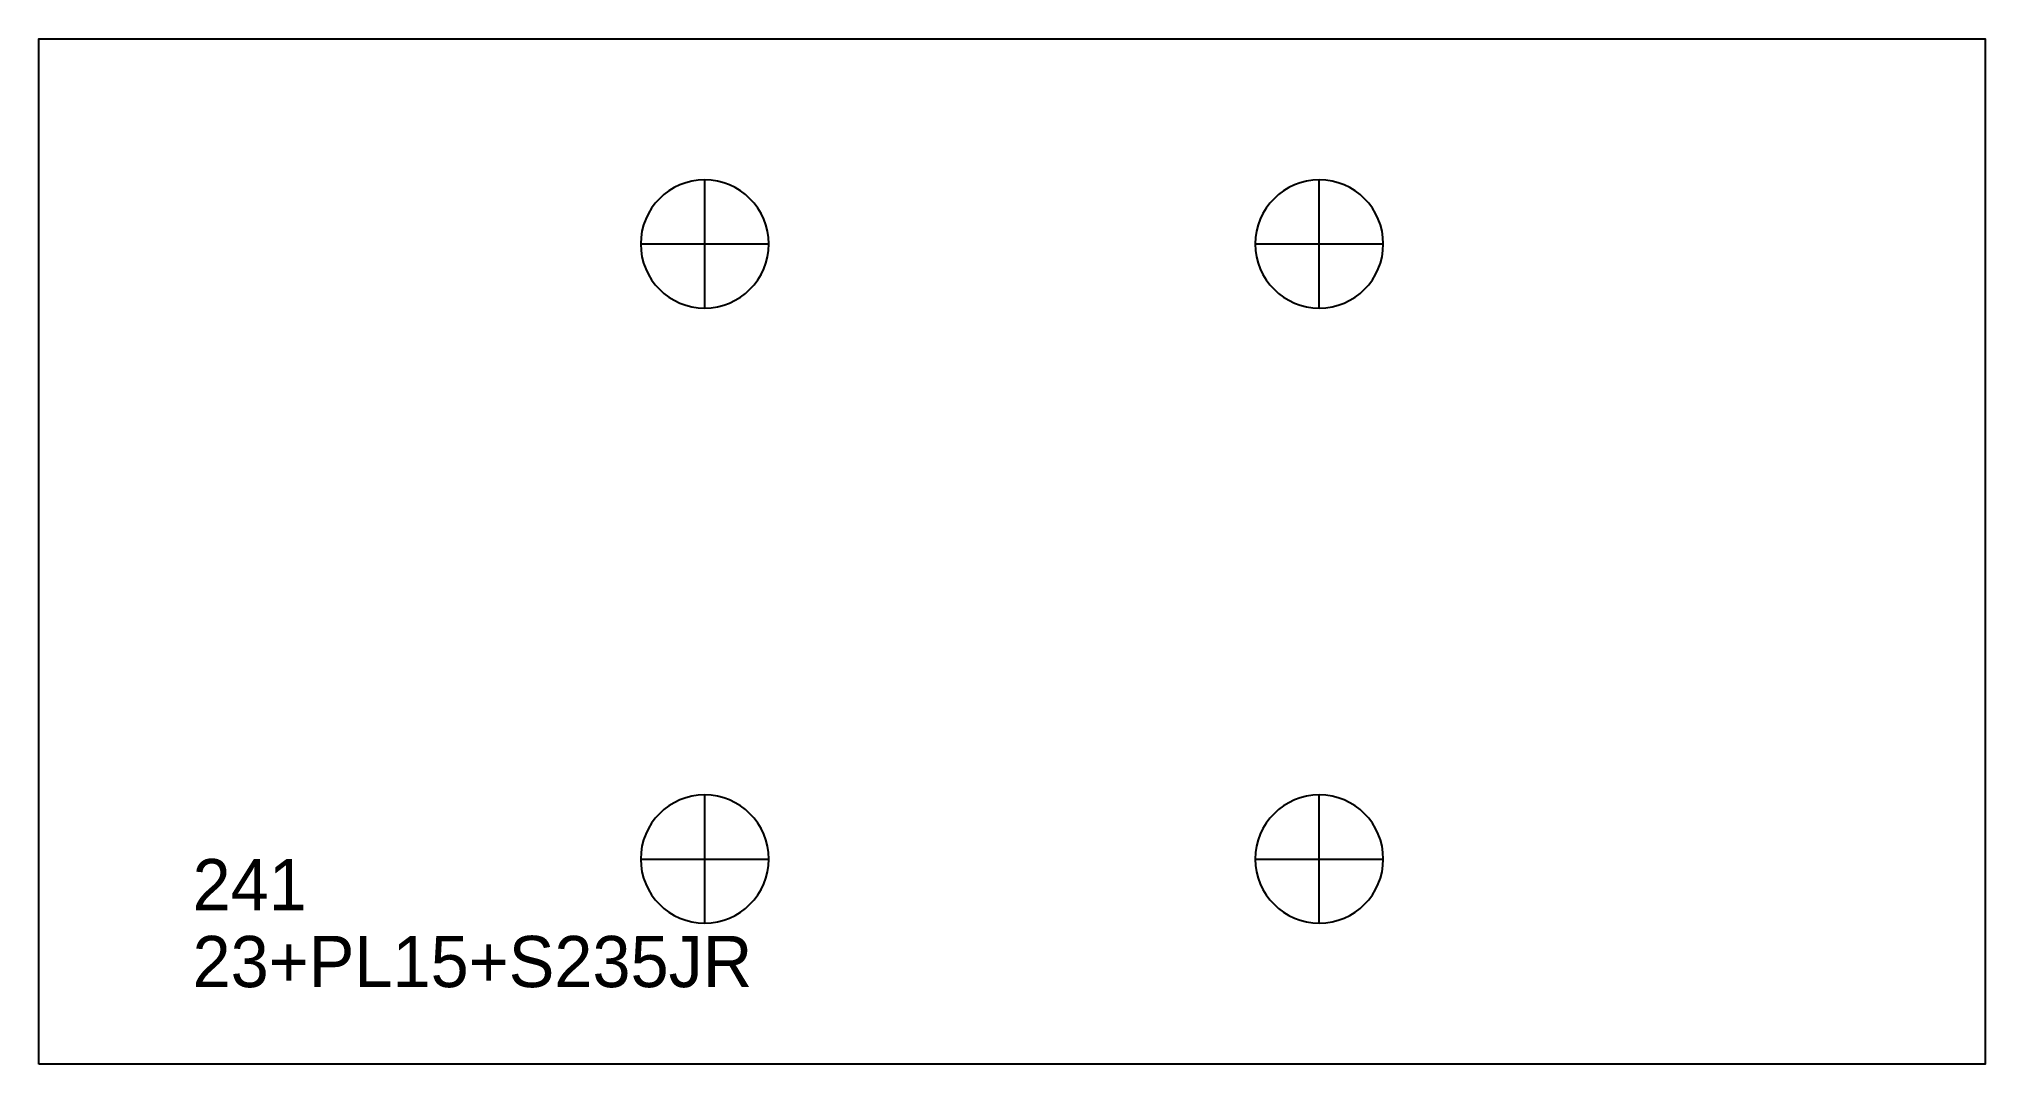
# Model space of a CAD drawing. Extents: x 0 to 380, y 0 to 200.
import ezdxf

# ---------------------------------------------------------------- set-up
doc = ezdxf.new("R2010")
doc.units = 0
for name, color, linetype in [('24', 7, 'CONTINUOUS'), ('CUT', 7, 'CONTINUOUS'), ('SCRIBE', 3, 'CONTINUOUS'), ('TEXT', 7, 'CONTINUOUS')]:
    doc.layers.add(name, color=color, linetype=linetype)

msp = doc.modelspace()

# ---------------------------------------------------------------- linework, layer by layer
at = {"layer": '24', "color": 7, "linetype": 'CONTINUOUS'}
for p, q in [((130, 147.5), (130, 172.5)), ((250, 147.5), (250, 172.5)), ((117.5, 160), (142.5, 160)), ((237.5, 160), (262.5, 160)), ((130, 27.5), (130, 52.5)), ((250, 27.5), (250, 52.5)), ((117.5, 40), (142.5, 40)), ((237.5, 40), (262.5, 40))]:
    msp.add_line(p, q, dxfattribs=at)
for points in [[(130, 172.5, 1), (130, 147.5, 1)], [(250, 172.5, 1), (250, 147.5, 1)], [(130, 52.5, 1), (130, 27.5, 1)], [(250, 52.5, 1), (250, 27.5, 1)]]:
    msp.add_lwpolyline(points, format="xyb", close=True, dxfattribs=at)
at = {"layer": 'CUT', "color": 7, "linetype": 'CONTINUOUS'}
msp.add_lwpolyline([(0, 0), (0, 200), (380, 200), (380, 0)], close=True, dxfattribs=at)

# ---------------------------------------------------------------- texts
at = {"layer": 'SCRIBE', "color": 3}
msp.add_text('241', height=10, dxfattribs=at).set_placement((30, 30))
at = {"layer": 'TEXT', "color": 7}
msp.add_text('23+PL15+S235JR', height=10, dxfattribs=at).set_placement((30, 15))

doc.saveas('drawing.dxf')
